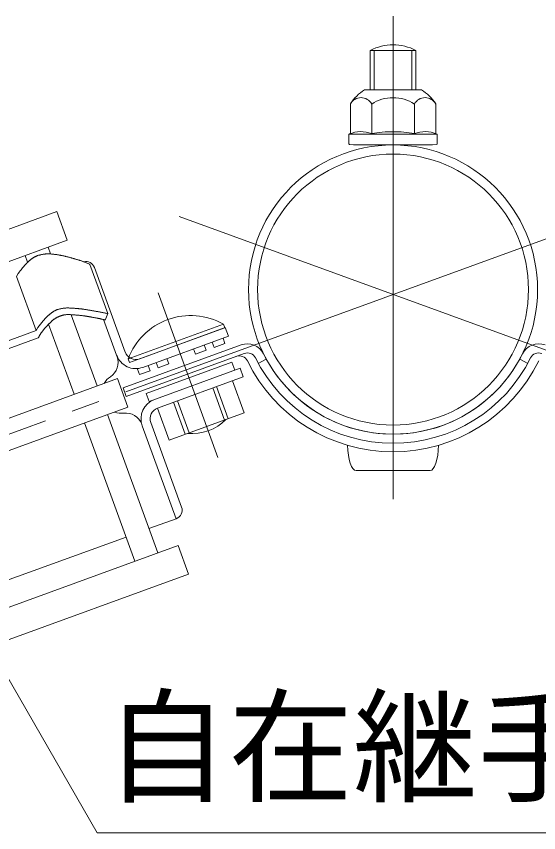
# Model space of a CAD drawing. Units: millimetres, scale not verified. Extents: x -6299 to 6301, y -4455 to 4455.
# Drawn here: x 712.4 to 987.8, y -791.2 to -361 of the extents above; entities that cross this region are included whole.
import ezdxf
from ezdxf.enums import TextEntityAlignment as Align

# ---------------------------------------------------------------- set-up
doc = ezdxf.new("R2010")
doc.units = ezdxf.units.MM
doc.header["$LTSCALE"] = 15
doc.linetypes.add('DASHED1', pattern=[1.8, 1.2, -0.6])
doc.linetypes.add('LONG_CHAIN', pattern=[21, 18, -1, 1, -1])
for name, color, linetype, lineweight in [('0-0_D-STR-TXT', 7, 'Continuous', 9), ('0-5_0', 7, 'Continuous', 9), ('0-6_D-STR1', 1, 'Continuous', 9), ('0-7_D-BMK', 2, 'LONG_CHAIN', 9), ('0-8_D-STR3', 3, 'Continuous', 9), ('0-D_1', 7, 'Continuous', 9)]:
    doc.layers.add(name, color=color, linetype=linetype, lineweight=lineweight)
doc.styles.add('ＭＳ ゴシック', font='')
doc.styles.get('ＭＳ ゴシック').set_extended_font_data('MS Gothic')

msp = doc.modelspace()

# ---------------------------------------------------------------- linework, layer by layer
at = {"layer": '0-0_D-STR-TXT'}
msp.add_lwpolyline([(1022.41, -791.22), (754.99, -791.22), (684.31, -668.79)], dxfattribs=at)
at = {"layer": '0-5_0'}
for p, q in [((830.88, -534.17), (768.63, -556.82)), ((832.52, -538.68), (770.27, -561.33)), ((844.18, -541.64), (839.97, -543.95)), ((977.81, -541.64), (982.02, -543.95)), ((768.63, -556.82), (770.27, -561.33))]:
    msp.add_line(p, q, dxfattribs=at)
at = {"layer": '0-5_0', "color": 3, "linetype": 'DASHED1'}
for p, q in [((822.06, -573.77), (814.27, -552.35)), ((824.04, -573.05), (816.24, -551.63)), ((803.46, -580.55), (795.66, -559.12)), ((801.48, -581.26), (793.69, -559.84))]:
    msp.add_line(p, q, dxfattribs=at)
at = {"layer": '0-5_0'}
for centre, radius, start, end in [((834.16, -543.19), 9.6, 26.4242, 110), ((987.83, -543.19), 9.6, 70, 153.5758), ((829.91, -544.74), 4.8, 26.1028, 110), ((834.16, -543.19), 4.8, 26.4242, 110), ((911, -505.01), 81, 206.4326, 333.5758), ((911, -505.01), 76.2, 206.4364, 333.5758), ((987.83, -543.19), 4.8, 70, 153.5758), ((911, -505.01), 85.5, 206.1107, 333.8972)]:
    msp.add_arc(centre, radius, start, end, dxfattribs=at)
at = {"layer": '0-6_D-STR1'}
for radius in [76.2, 71.4]:
    msp.add_circle((911, -505.01), radius, dxfattribs=at)
at = {"layer": '0-7_D-BMK'}
for p, q in [((911, -361.01), (911, -615.41)), ((1023.76, -466.52), (519.53, -650.04)), ((798.23, -466.52), (1302.46, -650.04)), ((787.11, -506.68), (818.71, -593.51))]:
    msp.add_line(p, q, dxfattribs=at)
at = {"layer": '0-8_D-STR3'}
for p, q in [((899, -399.71), (899, -379.01)), ((899, -379.01), (923, -379.01)), ((901.03, -399.71), (901.03, -379.01)), ((920.97, -399.71), (920.97, -379.01)), ((923, -399.71), (923, -379.01)), ((896, -399.71), (926, -399.71)), ((888.48, -407.22), (888.48, -422.81)), ((899.74, -407.22), (899.74, -422.81)), ((922.26, -407.22), (922.26, -422.81)), ((933.52, -407.22), (933.52, -422.81)), ((887.75, -423.24), (887.75, -428.24)), ((911, -423.11), (887.83, -423.11)), ((888.48, -422.81), (887.97, -422.95)), ((911, -423.11), (934.18, -423.11)), ((934.25, -423.31), (934.25, -428.24)), ((890.17, -428.81), (888.01, -428.54)), ((890.17, -428.81), (931.83, -428.81)), ((931.83, -428.81), (933.99, -428.54)), ((751.19, -491.72), (760.64, -517.67)), ((769.74, -537.91), (753.53, -493.36)), ((722.76, -526.65), (712.39, -498.17)), ((760.64, -517.67), (759.23, -521.06)), ((765.23, -539.55), (758.42, -520.84)), ((821.54, -523.22), (771.36, -541.48)), ((821.54, -523.22), (822.25, -525.18)), ((722.76, -526.65), (582.24, -577.8)), ((822.25, -525.18), (772.07, -543.44)), ((777.43, -541.49), (822.54, -525.07)), ((824.18, -529.59), (822.54, -525.07)), ((723.96, -530.52), (583.79, -581.53)), ((779.07, -546), (824.18, -529.59)), ((815.72, -532.66), (816.75, -535.48)), ((816.75, -535.48), (822.38, -533.43)), ((821.36, -530.61), (822.38, -533.43)), ((805.85, -536.25), (806.88, -539.07)), ((806.88, -539.07), (812.52, -537.02)), ((811.49, -534.2), (812.52, -537.02)), ((771.36, -541.48), (772.07, -543.44)), ((791.76, -541.38), (792.78, -544.2)), ((780.87, -559.71), (825.98, -543.3)), ((781.89, -544.98), (782.92, -547.8)), ((786.12, -543.44), (787.15, -546.26)), ((792.78, -544.2), (787.15, -546.26)), ((827.51, -547.53), (825.98, -543.3)), ((776.25, -547.03), (777.28, -549.85)), ((782.92, -547.8), (777.28, -549.85)), ((782.41, -563.94), (830.33, -546.5)), ((831.98, -551.01), (830.33, -546.5)), ((786.87, -567.43), (831.98, -551.01)), ((832.49, -569.98), (826.34, -553.06)), ((782.41, -563.94), (780.87, -559.71)), ((793.03, -584.34), (786.87, -567.43)), ((793.03, -584.34), (832.49, -569.98)), ((799.5, -619.66), (783.28, -575.12)), ((796.63, -625.81), (778.77, -576.76)), ((891.5, -600.41), (930.5, -600.41)), ((782.33, -631.01), (796.63, -625.81)), ((614.47, -692.11), (770.25, -635.41))]:
    msp.add_line(p, q, dxfattribs=at)
for points in [[(712.39, -498.17), (713.44, -496.56), (714.03, -495.68), (714.32, -495.27), (714.48, -495.07), (714.62, -494.89), (714.76, -494.72), (714.89, -494.55), (715.03, -494.39), (715.16, -494.23), (715.28, -494.07), (715.41, -493.91), (715.53, -493.76), (715.65, -493.61), (715.77, -493.46), (715.89, -493.32), (716.01, -493.18), (716.12, -493.04), (716.24, -492.9), (716.35, -492.77), (716.46, -492.64), (716.57, -492.51), (716.68, -492.38), (716.79, -492.25), (716.9, -492.13), (717.01, -492), (717.12, -491.88), (717.23, -491.76), (717.34, -491.64), (717.45, -491.52), (717.56, -491.4), (717.67, -491.29), (717.79, -491.17), (717.9, -491.06), (718.01, -490.94), (718.13, -490.83), (718.25, -490.72), (718.36, -490.6), (718.48, -490.49), (718.61, -490.38)], [(718.61, -490.38), (718.73, -490.27), (718.86, -490.15), (718.99, -490.04), (719.12, -489.93), (719.25, -489.82), (719.39, -489.7), (719.53, -489.59), (719.67, -489.47), (719.82, -489.36), (719.97, -489.24), (720.12, -489.12), (720.28, -489), (720.44, -488.89), (720.61, -488.77), (720.77, -488.65), (720.95, -488.53), (721.12, -488.41), (721.3, -488.29), (721.48, -488.17), (721.66, -488.06), (721.85, -487.94), (722.04, -487.83), (722.23, -487.72), (722.42, -487.62), (722.62, -487.52), (722.81, -487.42), (723.01, -487.33), (723.21, -487.25), (723.41, -487.16), (723.61, -487.09), (723.81, -487.02)], [(727.51, -486.29), (727.2, -486.32), (726.89, -486.37), (726.58, -486.41), (726.27, -486.47), (725.96, -486.52), (725.65, -486.59), (725.35, -486.65), (725.04, -486.72), (724.73, -486.79), (724.43, -486.87), (724.12, -486.94), (723.81, -487.02)], [(739.6, -487.82), (739.3, -487.75), (738.99, -487.67), (738.69, -487.6), (738.38, -487.52), (738.08, -487.45), (737.77, -487.38), (737.47, -487.31), (737.16, -487.24), (736.85, -487.17), (736.55, -487.11), (736.24, -487.04), (735.93, -486.98), (735.62, -486.92), (735.32, -486.86), (735.01, -486.81), (734.7, -486.75), (734.39, -486.7), (734.08, -486.65), (733.77, -486.6), (733.46, -486.56), (733.15, -486.52), (732.84, -486.47), (732.52, -486.44), (732.21, -486.4), (731.9, -486.37), (731.59, -486.34), (731.27, -486.31), (730.96, -486.28), (730.65, -486.26), (730.33, -486.24), (730.02, -486.23), (729.7, -486.22), (729.39, -486.21), (729.07, -486.21), (728.76, -486.21), (728.44, -486.22), (728.13, -486.24), (727.82, -486.26), (727.51, -486.29)], [(751.19, -491.72), (750.9, -491.6), (750.61, -491.47), (750.32, -491.35), (750.03, -491.23), (749.74, -491.1), (749.45, -490.98), (749.16, -490.86), (748.87, -490.74), (748.58, -490.63), (748.29, -490.51), (748, -490.39), (747.71, -490.28), (747.41, -490.17), (747.12, -490.06), (746.83, -489.95), (746.53, -489.85), (746.23, -489.75), (745.94, -489.64), (745.64, -489.55), (745.34, -489.45), (745.04, -489.35), (744.74, -489.26), (744.44, -489.17), (744.14, -489.08), (743.84, -488.99), (743.54, -488.9), (743.24, -488.81), (742.94, -488.73), (742.63, -488.64), (742.33, -488.56), (742.03, -488.47), (741.73, -488.39), (741.42, -488.31), (741.12, -488.22), (740.82, -488.14), (740.51, -488.06), (740.21, -487.98), (739.91, -487.9), (739.6, -487.82)], [(728.98, -518.87), (729.1, -518.76), (729.23, -518.64), (729.36, -518.53), (729.49, -518.42), (729.62, -518.3), (729.76, -518.19), (729.9, -518.08), (730.04, -517.96), (730.19, -517.85), (730.34, -517.73), (730.49, -517.61), (730.65, -517.49), (730.81, -517.37), (730.98, -517.25), (731.14, -517.13), (731.32, -517.01), (731.49, -516.9), (731.67, -516.78), (731.85, -516.66), (732.03, -516.54), (732.22, -516.43), (732.41, -516.32), (732.6, -516.21), (732.79, -516.11), (732.99, -516.01), (733.18, -515.91), (733.38, -515.82), (733.58, -515.73), (733.78, -515.65), (733.98, -515.58), (734.18, -515.51)], [(737.68, -514.8), (737.39, -514.83), (737.09, -514.87), (736.8, -514.92), (736.51, -514.97), (736.22, -515.03), (735.92, -515.09), (735.63, -515.16), (735.34, -515.22), (735.05, -515.29), (734.76, -515.36), (734.47, -515.43), (734.18, -515.51)], [(749.23, -515.58), (748.94, -515.53), (748.64, -515.49), (748.35, -515.44), (748.05, -515.4), (747.76, -515.36), (747.47, -515.32), (747.17, -515.28), (746.88, -515.24), (746.58, -515.2), (746.29, -515.17), (745.99, -515.14), (745.7, -515.11), (745.4, -515.08), (745.11, -515.05), (744.81, -515.02), (744.51, -515), (744.22, -514.97), (743.92, -514.95), (743.62, -514.92), (743.33, -514.9), (743.03, -514.88), (742.73, -514.86), (742.44, -514.84), (742.14, -514.82), (741.84, -514.81), (741.54, -514.79), (741.25, -514.77), (740.95, -514.76), (740.65, -514.74), (740.35, -514.73), (740.05, -514.72), (739.75, -514.71), (739.46, -514.71), (739.16, -514.71), (738.86, -514.72), (738.57, -514.73), (738.27, -514.75), (737.97, -514.77), (737.68, -514.8)], [(760.64, -517.67), (760.34, -517.61), (760.05, -517.55), (759.76, -517.5), (759.47, -517.44), (759.18, -517.38), (758.89, -517.32), (758.6, -517.26), (758.3, -517.2), (758.01, -517.14), (757.72, -517.09), (757.43, -517.03), (757.14, -516.97), (756.85, -516.92), (756.55, -516.86), (756.26, -516.81), (755.97, -516.75), (755.68, -516.7), (755.38, -516.65), (755.09, -516.59), (754.8, -516.54), (754.51, -516.49), (754.21, -516.44), (753.92, -516.39), (753.63, -516.33), (753.33, -516.28), (753.04, -516.23), (752.75, -516.18), (752.46, -516.13), (752.16, -516.08), (751.87, -516.03), (751.58, -515.98), (751.28, -515.93), (750.99, -515.88), (750.7, -515.83), (750.4, -515.78), (750.11, -515.73), (749.82, -515.68), (749.52, -515.63), (749.23, -515.58)], [(722.76, -526.65), (723.81, -525.05), (724.4, -524.17), (724.69, -523.76), (724.85, -523.56), (724.99, -523.38), (725.13, -523.21), (725.26, -523.04), (725.4, -522.88), (725.53, -522.71), (725.65, -522.56), (725.78, -522.4), (725.9, -522.25), (726.02, -522.1), (726.14, -521.95), (726.26, -521.81), (726.38, -521.67), (726.49, -521.53), (726.61, -521.39), (726.72, -521.26), (726.83, -521.13), (726.94, -520.99), (727.05, -520.87), (727.16, -520.74), (727.27, -520.61), (727.38, -520.49), (727.49, -520.37), (727.6, -520.25), (727.71, -520.13), (727.82, -520.01), (727.93, -519.89), (728.04, -519.78), (728.15, -519.66), (728.27, -519.55), (728.38, -519.43), (728.5, -519.32), (728.61, -519.21), (728.73, -519.09), (728.85, -518.98), (728.98, -518.87)], [(728.15, -524.61), (728.3, -524.44), (728.45, -524.28), (728.6, -524.12), (728.76, -523.95), (728.92, -523.79), (729.07, -523.63), (729.23, -523.46), (729.39, -523.3), (729.55, -523.14), (729.71, -522.97), (729.87, -522.81), (730.03, -522.65), (730.19, -522.49), (730.36, -522.33), (730.52, -522.17), (730.69, -522.01), (730.85, -521.85), (731.02, -521.7), (731.19, -521.54), (731.36, -521.39), (731.53, -521.24), (731.71, -521.1), (731.88, -520.95), (732.06, -520.81), (732.24, -520.67), (732.43, -520.54), (732.61, -520.41), (732.8, -520.28), (732.99, -520.16), (733.18, -520.04), (733.38, -519.93), (733.58, -519.82), (733.78, -519.71), (733.98, -519.61), (734.19, -519.51), (734.39, -519.41), (734.6, -519.32), (734.81, -519.22), (735.01, -519.13)], [(735.01, -519.13), (735.22, -519.04), (735.43, -518.94)], [(738.57, -518.25), (738.3, -518.28), (738.04, -518.31), (737.77, -518.36), (737.51, -518.4), (737.25, -518.46), (736.99, -518.52), (736.73, -518.58), (736.47, -518.65), (736.21, -518.72), (735.95, -518.79), (735.69, -518.87), (735.43, -518.94)], [(748.98, -519.01), (748.72, -518.97), (748.45, -518.93), (748.19, -518.89), (747.92, -518.86), (747.66, -518.82), (747.39, -518.78), (747.13, -518.75), (746.86, -518.72), (746.6, -518.69), (746.33, -518.66), (746.07, -518.63), (745.8, -518.6), (745.53, -518.57), (745.27, -518.55), (745, -518.52), (744.74, -518.5), (744.47, -518.48), (744.2, -518.46), (743.93, -518.43), (743.67, -518.41), (743.4, -518.39), (743.13, -518.37), (742.86, -518.35), (742.59, -518.33), (742.33, -518.31), (742.06, -518.29), (741.79, -518.27), (741.52, -518.26), (741.25, -518.24), (740.98, -518.23), (740.71, -518.21), (740.44, -518.2), (740.17, -518.2), (739.9, -518.2), (739.63, -518.2), (739.37, -518.2), (739.1, -518.21), (738.83, -518.23), (738.57, -518.25)], [(759.23, -521.06), (758.97, -520.99), (758.71, -520.92), (758.45, -520.85), (758.19, -520.78), (757.93, -520.72), (757.67, -520.65), (757.41, -520.59), (757.15, -520.52), (756.89, -520.46), (756.63, -520.4), (756.37, -520.34), (756.11, -520.28), (755.85, -520.23), (755.58, -520.17), (755.32, -520.12), (755.06, -520.07), (754.79, -520.02), (754.53, -519.97), (754.27, -519.92), (754, -519.87), (753.74, -519.83), (753.48, -519.78), (753.21, -519.73), (752.95, -519.69), (752.68, -519.64), (752.42, -519.6), (752.16, -519.55), (751.89, -519.5), (751.63, -519.46), (751.36, -519.41), (751.1, -519.37), (750.83, -519.32), (750.57, -519.28), (750.31, -519.23), (750.04, -519.19), (749.78, -519.14), (749.51, -519.1), (749.25, -519.06), (748.98, -519.01)], [(723.96, -530.52), (724.04, -530.36), (724.1, -530.22), (724.17, -530.09), (724.23, -529.97), (724.29, -529.84), (724.35, -529.71), (724.42, -529.58), (724.49, -529.45), (724.57, -529.31), (724.64, -529.18), (724.73, -529.03), (724.81, -528.89), (724.9, -528.75), (724.99, -528.6), (725.09, -528.45), (725.19, -528.3), (725.29, -528.15), (725.39, -527.99), (725.5, -527.84), (725.61, -527.68), (725.73, -527.53), (725.84, -527.37), (725.96, -527.21), (726.08, -527.05), (726.2, -526.89), (726.33, -526.73), (726.46, -526.56), (726.59, -526.4), (726.72, -526.24), (726.85, -526.08), (726.99, -525.91), (727.13, -525.75), (727.27, -525.59), (727.41, -525.42), (727.56, -525.26), (727.7, -525.1), (727.85, -524.93), (728, -524.77), (728.15, -524.61)]]:
    msp.add_lwpolyline(points, dxfattribs=at)
for centre, radius, start, end in [((911, -401.51), 25.5, 61.9275, 118.0725), ((908.77, -420.03), 24, 122.1346, 147.6832), ((913.24, -420.03), 24, 32.3169, 57.8654), ((894.11, -410.27), 6.4, 28.4531, 151.5469), ((911, -424.5), 20.62, 90, 123.0935), ((911, -424.5), 20.62, 56.9065, 90), ((927.89, -410.27), 6.4, 28.4531, 151.5469), ((888.05, -423.24), 0.3, 105, 180), ((894.12, -437.75), 15.97, 69.3732, 112.7756), ((911, -485.38), 63.57, 90, 100.2003), ((911, -485.38), 63.57, 79.7997, 90), ((927.89, -437.75), 15.97, 67.2244, 110.6268), ((933.95, -423.31), 0.3, 0, 67.2244), ((888.05, -428.24), 0.3, 180, 263), ((933.95, -428.24), 0.3, 277, 0), ((749.02, -495.01), 4.8, 20, 103.7348), ((804.24, -553.76), 35.1, 60.4755, 159.5245), ((757.06, -543.4), 9, 303.3424, 20), ((775.38, -535.85), 10.8, 200, 290), ((775.38, -535.85), 6, 200, 290), ((767.77, -559.69), 10.5, 123.3424, 150.0371), ((788.92, -573.07), 10.8, 110, 200), ((788.92, -573.07), 6, 110, 200), ((767.77, -559.69), 10.5, 249.9621, 276.6576), ((770.03, -579.06), 9, 20, 96.6576), ((804.86, -555.45), 25.5, 264.9424, 315.0576), ((794.99, -621.3), 4.8, 290, 20)]:
    msp.add_arc(centre, radius, start, end, dxfattribs=at)
for centre, start_param, end_param in [((891.5, -586.01), 1.64502, 3.141593), ((930.5, -586.01), 3.141593, 4.638409)]:
    msp.add_ellipse(centre, major_axis=(0, 14.4), ratio=0.3125, start_param=start_param, end_param=end_param, dxfattribs=at)
at = {"layer": '0-D_1'}
for p, q in [((442.75, -569.82), (733.68, -463.93)), ((739.17, -479.04), (733.68, -463.93)), ((448.25, -584.92), (739.17, -479.04)), ((730.37, -486.25), (729.09, -482.71)), ((718.29, -490.64), (717, -487.11)), ((741.28, -518.24), (754.95, -555.8)), ((729.42, -523.27), (742.86, -560.2)), ((474.76, -657.78), (765.69, -551.89)), ((771.19, -567), (765.69, -551.89)), ((480.26, -672.89), (771.19, -567)), ((760.45, -570.91), (786.96, -643.76)), ((748.36, -575.31), (774.88, -648.16)), ((506.77, -745.74), (797.71, -639.85)), ((803.21, -654.96), (797.71, -639.85)), ((512.27, -760.85), (803.21, -654.96))]:
    msp.add_line(p, q, dxfattribs=at)

# ---------------------------------------------------------------- texts
at = {"layer": '0-0_D-STR-TXT', "style": 'ＭＳ ゴシック'}
msp.add_text('自在継手', height=48.06, dxfattribs=at).set_placement((758.75, -784.47), align=Align.BOTTOM_LEFT)

doc.saveas('drawing.dxf')
